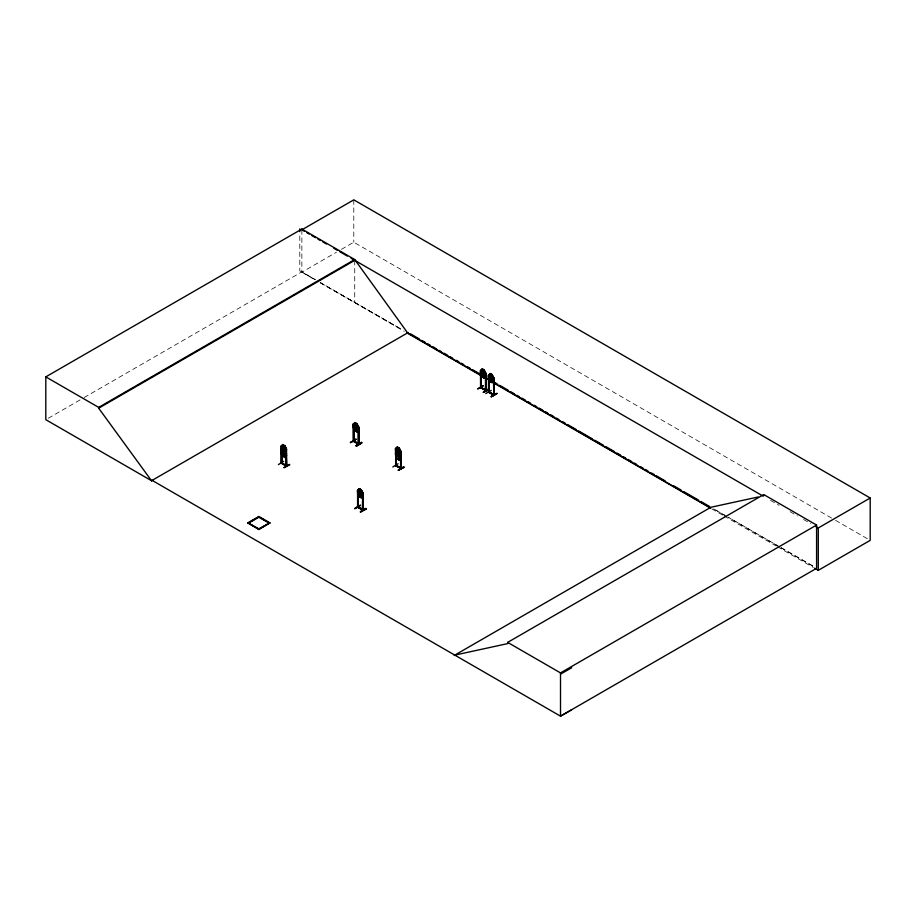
<?xml version="1.0" encoding="UTF-8"?>
<svg xmlns="http://www.w3.org/2000/svg" width="916" height="916" viewBox="0 0 916 916"><rect width="100%" height="100%" fill="white"/><g stroke="black" fill="none" stroke-linecap="round" stroke-linejoin="round"><path stroke-width="0.69" stroke-dasharray="4.58 3.44" d="M48.273 418.257L82.887 398.265M84.123 397.555L301.868 271.834L315.39 279.643M301.868 229.824L301.868 272.189L336.493 252.209M341.428 249.347L353.794 242.213L834.281 519.624M315.207 279.746L299.795 270.884L299.795 233.076M320.142 282.586L401.437 329.336L320.314 282.483M726.88 516.487L713.335 508.689L726.846 516.498M779.848 546.944L728.117 517.185L779.711 547.024M781.073 547.642L814.335 566.775M835.529 520.334L870.2 540.36M770.482 500.376L779.058 505.323M790.084 511.689L797.447 515.937M803.572 519.475L810.923 523.723M780.936 547.722L814.129 566.889M301.868 272.189L315.39 279.998M320.314 282.838L404.311 331.329M711.686 508.792L722.838 515.239M724.087 515.948L776.138 546.005M777.375 546.726L813.316 567.473M354.732 260.339L354.732 302.704M353.794 199.848L353.794 242.213"/><path stroke-width="1.37" d="M281.876 463.324L281.372 446.115L281.132 463.198M281.372 446.115L281.315 463.027L286.765 466.164L286.261 448.932L286.628 466.313L281.212 463.221M396.067 448.851L395.426 448.634L397.326 446.962L399.158 448.096M395.872 465.5L401.151 468.614L401.151 451.668L400.372 451.508M485.514 373.385L486.007 390.72L486.144 373.625L485.365 373.236L485.938 390.72L480.568 387.571L480.488 370.556L482.32 368.93L484.186 370.007L486.144 373.625M488.709 375.102L490.278 373.522L492.132 374.598L493.976 378.342L493.964 395.311L488.514 392.163L488.503 375.205L489.064 392.483L488.892 391.83M493.461 377.976L493.884 395.311M355.03 422.723L356.862 423.753L357.767 426.913L357.767 428.928L356.564 429.844L354.114 426.867L355.087 422.688L353.141 424.28C353.29 430.841 356.461 435.066 355.007 422.642L356.919 423.719L358.797 427.406L358.213 427.165M358.122 490.575L358.156 507.567L357.584 506.594L358.19 506.937M362.61 493.083L362.507 510.017L362.747 509.319L363.309 510.258L357.824 507.132L362.69 509.468M283.571 445.302L282.918 448.474L284.109 450.203L284.75 449.47L282.884 448.393L280.983 450.054C280.674 452.893 281.83 456.557 284.75 457.531L286.468 455.882M283.502 449.172L282.918 452.309L284.109 454.038L284.727 452.172L283.445 449.206M397.945 447.741L397.304 450.912L398.494 452.641L399.124 451.92L400.91 455.699L400.968 458.355L399.067 460.015L397.2 458.939C395.746 456.603 393.8 451.966 397.235 450.958M397.887 451.611L397.304 454.748L398.494 456.477L399.101 454.611L397.83 451.645M490.839 374.335L490.255 377.472L491.434 379.201L492.052 377.323L490.896 374.3M355.042 425.368L355.694 423.375L356.862 426.398M359.358 491.365L360.011 489.373L361.179 492.396M397.361 447.054L396.388 451.222L397.601 453.523L398.804 454.221L399.994 453.305L399.101 448.13L397.292 447.088L395.552 448.657L396.044 465.935L396.25 457.313M357.584 507.269L357.584 490.289L359.381 488.594L358.442 492.854L359.656 495.144L360.881 495.842L362.083 494.915L361.179 489.751L359.324 488.629L357.469 490.266L357.526 492.968L359.324 496.69L361.27 497.72L362.999 496.06M278.418 464.584L283.674 461.309M392.815 467L398.048 463.759M477.797 388.991L483.053 385.716M485.755 393.582L491.251 390.399M350.576 442.668L356.095 439.211L350.622 442.405M354.893 508.666L360.103 505.38M360.354 505.472L354.87 508.666M353.267 441.272L358.797 444.375L358.935 427.28L358.145 427.119M353.702 440.917L354.068 441.455L354.011 424.474L353.324 424.303L354.011 424.474M358.374 443.47L358.797 443.756M358.19 507.12L357.87 506.514M358.133 507.533L358.328 493.289M363.309 509.64L358.385 507.006M363.32 510.235L362.69 509.903M281.945 462.729L281.361 462.397L281.59 463.439M286.456 465.66L286.559 466.313M400.395 467.962L400.842 468.717L400.361 451.279L400.956 451.771L401.013 468.752L395.517 465.637L396.227 465.122M400.59 467.847C388.384 460.908 404.242 470.229 400.635 467.664M480.511 387.605L481.324 387.754L481.255 373.625M485.48 390.445L485.4 389.747L486.19 389.93L486.201 390.605L480.591 387.628M356.862 427.577L355.637 427.932L355.042 426.547M361.179 493.575L359.954 493.919L359.358 492.545M281.052 446.184L282.941 444.523L282.014 448.783L284.429 451.771L285.609 450.867L284.807 445.6L286.639 449.344M281.109 446.241L282.884 444.558L284.784 445.657L286.582 449.378L286.525 452.012L284.75 453.695L282.884 452.619L281.052 448.874L282.941 452.584L284.807 453.66L286.525 452.012M281.109 450.077L282.918 448.485L282.014 452.619L283.216 454.92L284.429 455.607L285.609 454.702L283.502 445.336M482.32 368.93L481.392 373.19L482.606 375.48L483.808 376.178L484.999 375.274L484.163 370.064L482.263 368.965L480.488 370.648L481.255 370.808L481.118 387.892M395.494 452.527L397.292 450.924L396.388 455.057L398.804 458.057L399.994 457.141L397.887 447.775M480.488 370.556L480.431 373.281L482.263 377.026L484.186 378.068L485.904 376.419M395.494 448.6L395.494 451.325L397.269 455.069L399.193 456.111L400.91 454.45M493.976 381.033L492.075 382.693L490.243 381.571L488.434 377.839L488.434 375.148M356.862 431.676L358.74 430.028L358.683 427.429M356.862 423.753L356.885 431.768L358.683 430.073M363.057 496.025L361.179 497.674L359.415 496.609L359.324 488.629M355.007 422.642L353.141 424.28M356.885 431.768L355.087 430.612L356.942 431.734M361.202 497.754L361.27 489.659L363.068 493.438M350.313 442.577L356.095 439.211M353.874 441.123L354.011 440.779M356.164 445.92L361.66 442.394L356.164 445.565L356.473 446.092L361.923 442.852L356.473 446.081M356.187 445.588L361.637 442.371M363.251 493.277L363.08 510.372L362.564 493.106L363.251 493.277L361.179 489.751L359.347 488.72M360.412 505.197L354.939 508.403M362.507 510.017L362.747 495.819M360.526 511.884C378.457 502.529 348.355 518.204 366.251 508.884M360.48 511.907L365.953 508.357L360.515 511.586M152.193 480.408L151.598 480.763L45.8 419.677L45.8 376.877L301.868 229.034L354.732 259.549L407.597 332.874L481.713 375.675M301.868 229.034L301.868 229.824L353.794 199.848L870.2 497.995L870.2 540.36L818.274 570.336L814.564 568.183M45.8 376.877L98.665 407.391L354.732 259.549M571.721 709.763L560.512 716.152L152.125 480.373L151.518 480.717L98.665 408.181L354.732 260.339M151.518 480.717L408.192 332.531M282.849 448.519L284.716 449.527M286.468 453.248L286.582 455.905L284.716 457.45M281.407 462.431L281.567 462.832M286.204 465.408L281.739 463.049L286.49 465.649M286.261 448.932L286.078 466.061L286.136 448.977M283.971 467.492L289.513 464.366M289.754 464.79L284.017 467.778M483.488 370.087L484.106 372.743L483.488 374.61L482.297 371.701L482.881 369.743L483.545 370.053M482.263 377.026L484.129 378.102M490.209 373.556L492.11 374.655L493.907 378.331M490.3 373.614L489.339 377.781L491.755 380.77L492.945 379.854L492.132 374.598M480.797 386.838L481.324 387.754M490.209 381.617L492.11 382.579M247.858 522.841L258.862 516.487L269.865 522.841L258.862 529.551L247.858 522.841L258.862 529.196L269.865 522.841M247.858 523.196L258.862 516.842L269.865 523.196M258.862 517.197L248.465 523.196L258.862 528.841L269.258 523.196L258.862 517.197L258.862 516.487M485.388 389.769L481.118 387.457L485.938 390.101M485.4 390.365L485.652 373.339M483.659 392.414C500.8 382.613 471.774 398.987 488.892 388.773M483.35 392.254L489.167 389.254M493.907 394.659L489.064 392.037L493.964 394.693M493.713 394.876L493.598 377.93M491.308 396.491C508.517 387.021 479.606 403.406 496.861 393.64M491.342 396.536L496.85 393.365M401.151 451.668L399.193 448.038L401.025 451.794M397.269 455.069L399.124 456.145M400.968 455.664L399.044 452L397.2 450.878M399.067 460.015L397.235 458.882M400.59 468.294L400.647 458.435M398.357 469.931L403.887 466.782L398.437 470.286M398.391 470.217L404.162 467.275L398.357 470.286M454.199 655.467L710.873 507.269L758.162 496.987M454.794 655.112L507.659 643.616L507.659 642.391L763.726 494.548L816.591 525.063L816.591 568.309L560.512 716.152L560.512 672.905L816.591 525.063M763.726 495.774L763.131 496.129L351.046 258.209M815.824 526.551L818.274 527.971L870.2 497.995M560.512 674.142L571.721 667.753M488.652 392.014L494.159 395.174L494.09 378.216M493.541 394.224L493.793 395.277M353.507 424.188L353.507 441.134L358.236 443.459M353.507 441.134L359.003 444.237L358.935 427.28M358.706 443.722L354.068 441.008M358.9 444.18L358.167 444.042L358.282 427.039M363.022 510.338L357.664 507.292M480.751 387.468L480.751 370.511M488.709 392.048L488.709 377.93M395.758 465.5L395.758 448.554M483.282 385.808L477.854 388.716M353.736 441.512L353.816 424.589M358.454 443.287L358.66 444.317M358.545 443.939L358.431 429.822M357.847 507.098L357.824 493.014M301.868 229.824L304.33 231.244M306.791 232.664L309.253 234.084M311.703 235.504L315.39 237.633M317.852 239.053L320.314 240.473M322.775 241.893L326.462 244.022M333.836 248.282L337.523 250.411M339.985 251.831L347.359 256.079M410.666 333.951L419.31 338.943M421.784 340.374L425.493 342.515M427.955 343.935L430.428 345.366M432.902 346.786L436.611 348.927M439.085 350.359L441.546 351.79M444.02 353.21L447.729 355.351M450.203 356.782L452.664 358.202M456.374 360.343L458.847 361.774M461.32 363.194L463.782 364.625M467.492 366.766L469.965 368.186M472.438 369.617L481.083 374.61M493.438 381.743L497.148 383.884M499.609 385.304L508.265 390.296M510.727 391.727L514.437 393.869M516.91 395.288L519.383 396.72M521.857 398.151L525.555 400.281M528.028 401.712L530.501 403.143M534.2 405.273L536.673 406.704M539.146 408.135L542.856 410.276M545.329 411.696L547.791 413.127M550.264 414.547L553.974 416.688M556.447 418.12L558.909 419.539M562.619 421.681L565.092 423.112M567.565 424.532L576.21 429.524M578.683 430.955L592.274 438.798M594.736 440.23L603.392 445.222M605.854 446.642L614.51 451.645M616.972 453.065L620.682 455.206M623.155 456.637L625.628 458.057M628.101 459.489L631.8 461.63M634.273 463.049L636.746 464.481M640.444 466.622L642.918 468.042M645.391 469.473L647.864 470.893M651.574 473.034L654.035 474.465M656.509 475.885L665.153 480.889M673.81 485.881L681.218 490.152M683.691 491.583L698.519 500.136M700.98 501.567L709.637 506.559M484.186 377.094L710.266 507.624M406.784 332.76L479.915 374.988M493.552 382.854L710.45 508.082M507.659 642.391L560.512 672.905M353.313 441.272L353.21 424.245M396.307 465.133L396.307 465.82M356.885 423.707L358.74 427.44M353.141 426.959L355.007 430.703M484.095 370.098L485.904 373.774M284.75 449.47L286.525 453.26M281.052 452.71L282.826 456.489M818.274 527.971L818.274 570.336M489.201 378.216L489.064 392.483L488.457 391.51M400.647 452.79L400.647 455.618M395.918 448.714L395.952 465.9M299.795 228.874L299.795 231.679M281.876 453.454L281.933 463.382M258.862 528.841L258.862 529.551M98.665 407.391L98.665 408.181M282.368 450.008L283.342 452.596L282.334 454.107L283.651 453.145L284.979 455.63L283.971 452.951L284.933 451.485L283.674 452.378L282.449 450.019M396.754 452.447L397.727 455.034L396.708 456.546L398.036 455.595L399.353 458.08L398.357 455.389L399.33 454.004L398.059 454.817L396.754 452.447"/></g></svg>
